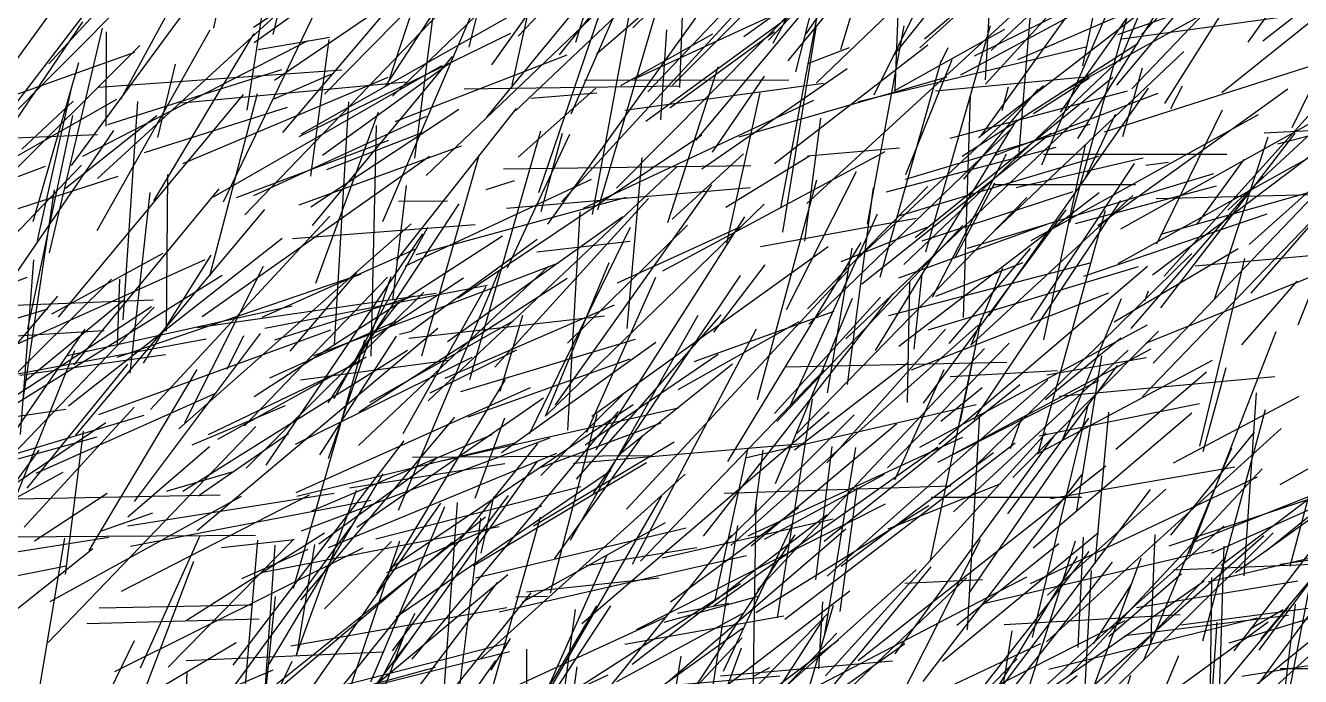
# Model space of a CAD drawing. Header units: metres. Extents: x 0 to 1019, y 0 to 619.
# Drawn here: x 71.5 to 173.8, y 357.7 to 409.9 of the extents above; entities that cross this region are included whole.
import ezdxf

# ---------------------------------------------------------------- set-up
doc = ezdxf.new("R2010")
doc.units = ezdxf.units.M

msp = doc.modelspace()

# ---------------------------------------------------------------- linework, layer by layer
at = {"color": 211}
for p, q in [((86.64, 409.64), (90.4, 427.73)), ((99.24, 383.36), (99.67, 401.84)), ((57.76, 382.63), (73.35, 387.13)), ((90.33, 350.46), (91.54, 368.2))]:
    msp.add_line(p, q, dxfattribs=at)
at = {"color": 206}
for p, q in [((120.23, 409.67), (138.32, 427.48)), ((103.3, 383.38), (107.9, 399.47)), ((102.57, 375.24), (121.58, 375.39)), ((126.67, 363.31), (144.68, 376.08)), ((148.63, 349.14), (150.64, 361.34))]:
    msp.add_line(p, q, dxfattribs=at)
at = {"color": 65}
msp.add_line((134.12, 409.19), (146.82, 427.8), dxfattribs=at)
at = {"color": 9}
for p, q in [((107.1, 408.12), (111.51, 425.98)), ((125.28, 400.64), (135.19, 412.48)), ((128.75, 400.93), (145.44, 405.73)), ((167.92, 395.06), (178.05, 404.41)), ((130.21, 364.62), (148.41, 383.96))]:
    msp.add_line(p, q, dxfattribs=at)
at = {"color": 207}
for p, q in [((108.93, 406.7), (122.6, 425.98)), ((68.59, 367.33), (78.22, 368.84))]:
    msp.add_line(p, q, dxfattribs=at)
at = {"color": 92}
for p, q in [((131.1, 408.68), (147.28, 425.74)), ((87.4, 395.73), (94.83, 411.1)), ((115.01, 377.42), (116, 394.92)), ((85.31, 369.38), (104.58, 385.6)), ((147.19, 364.36), (156.78, 378.37)), ((112.27, 369.75), (123.55, 376.49)), ((172.13, 358.31), (184, 358.32))]:
    msp.add_line(p, q, dxfattribs=at)
at = {"color": 60}
for p, q in [((132.67, 407.02), (147.99, 425.74)), ((142.78, 383.9), (143.43, 389.96)), ((172.94, 366.51), (177.81, 384.94))]:
    msp.add_line(p, q, dxfattribs=at)
at = {"color": 91}
for p, q in [((143.24, 408.07), (162.11, 425.07)), ((164.16, 361.81), (176.9, 363.47))]:
    msp.add_line(p, q, dxfattribs=at)
at = {"color": 80}
for p, q in [((160.23, 404.77), (178.96, 424.42)), ((95.79, 379.62), (106.3, 395.56)), ((157.28, 366.69), (158.39, 378.87)), ((88.6, 354.64), (108.41, 370.47)), ((165.83, 343.8), (167.07, 362.04))]:
    msp.add_line(p, q, dxfattribs=at)
at = {"color": 111}
for p, q in [((73.4, 406.79), (89.2, 424.08)), ((125.13, 382.91), (136.36, 386.96)), ((150.29, 370.7), (159.09, 382.6)), ((135.13, 358.29), (135.47, 363.66))]:
    msp.add_line(p, q, dxfattribs=at)
at = {"color": 99}
for p, q in [((110.55, 405.08), (114.65, 423.55)), ((68.06, 386.02), (78.61, 401.43)), ((71.13, 377.06), (72.19, 391.07)), ((127.69, 356.54), (128.93, 359.98))]:
    msp.add_line(p, q, dxfattribs=at)
at = {"color": 248}
for p, q in [((111.03, 409.01), (125.15, 423.72)), ((162.82, 389.77), (177.6, 406.19)), ((147.43, 374.3), (165.04, 391.59)), ((116.53, 377.26), (122.06, 389.69)), ((93.55, 355.43), (104.84, 371.57))]:
    msp.add_line(p, q, dxfattribs=at)
at = {"color": 150}
for p, q in [((148.5, 405.5), (149.53, 423.87)), ((163.23, 368.14), (179.23, 373.5)), ((93.26, 359.43), (98.08, 372.62)), ((144.15, 372.04), (156.23, 372.05))]:
    msp.add_line(p, q, dxfattribs=at)
at = {"color": 198}
for p, q in [((115.66, 408.51), (119.87, 422.25)), ((169.63, 392.3), (187.33, 408.05)), ((103.83, 379.77), (123.81, 398.58)), ((112.53, 391.71), (120.02, 392.58)), ((146.49, 378.13), (148.19, 386.39)), ((143.51, 357.28), (156.26, 373.87))]:
    msp.add_line(p, q, dxfattribs=at)
at = {"color": 167}
for p, q in [((143.6, 408.79), (160.12, 422.78)), ((98.09, 369.65), (113.06, 380.01))]:
    msp.add_line(p, q, dxfattribs=at)
at = {"color": 129}
for p, q in [((148.96, 407.85), (164.59, 422.55)), ((98.29, 378.88), (114.95, 389.61))]:
    msp.add_line(p, q, dxfattribs=at)
at = {"color": 52}
msp.add_line((89.31, 403.06), (92.23, 421.69), dxfattribs=at)
at = {"color": 49}
msp.add_line((95.5, 404.35), (112.1, 421.18), dxfattribs=at)
at = {"color": 177}
for p, q in [((100.43, 405.01), (111.1, 421.38)), ((112.88, 394.95), (114.6, 401.23)), ((162.57, 393.14), (175.43, 396.76)), ((74.9, 383.41), (92.91, 387.39))]:
    msp.add_line(p, q, dxfattribs=at)
at = {"color": 106}
for p, q in [((123.99, 404.89), (124.65, 421.67)), ((137.44, 381.08), (139.53, 396.83)), ((104.92, 374.97), (123.89, 379.2))]:
    msp.add_line(p, q, dxfattribs=at)
at = {"color": 66}
for p, q in [((131.47, 408.43), (138.51, 421.35)), ((94.55, 393.81), (105.76, 407.36)), ((94.63, 356.36), (110.2, 360.36))]:
    msp.add_line(p, q, dxfattribs=at)
at = {"color": 55}
for p, q in [((134.95, 405.25), (151.61, 421.28)), ((112.7, 396.47), (117.6, 410.89)), ((129.47, 368.94), (146.67, 376.86)), ((72.25, 368.56), (78.08, 372.37))]:
    msp.add_line(p, q, dxfattribs=at)
at = {"color": 43}
for p, q in [((173.1, 401.68), (182.81, 421.58)), ((144.75, 376.3), (161.5, 390.56)), ((113.97, 367.14), (121.03, 376.99))]:
    msp.add_line(p, q, dxfattribs=at)
at = {"color": 33}
for p, q in [((79.17, 403.95), (88.24, 420.64)), ((63.36, 392.73), (78.96, 397.78)), ((147.36, 384.24), (149.88, 390.39)), ((130.01, 370.79), (130.68, 375.82))]:
    msp.add_line(p, q, dxfattribs=at)
at = {"color": 108}
for p, q in [((89.82, 409.71), (106.42, 420.8)), ((75.44, 382.66), (87.05, 396.76)), ((153.32, 379.87), (159.34, 384.81)), ((164.89, 367.52), (171.8, 385.33))]:
    msp.add_line(p, q, dxfattribs=at)
at = {"color": 241}
for p, q in [((108.51, 402.5), (123.12, 420.2)), ((165.31, 390.58), (182.75, 392.16)), ((85.29, 385.66), (104.46, 388.41)), ((105.82, 344.19), (118.47, 363.33))]:
    msp.add_line(p, q, dxfattribs=at)
at = {"color": 71}
for p, q in [((110.83, 403.02), (129.77, 420.98)), ((129.24, 375.2), (147.76, 379.48))]:
    msp.add_line(p, q, dxfattribs=at)
at = {"color": 51}
msp.add_line((114.34, 407.5), (124.76, 420.49), dxfattribs=at)
at = {"color": 171}
msp.add_line((139.58, 404.29), (147.81, 420.94), dxfattribs=at)
at = {"color": 102}
for p, q in [((159.26, 406.96), (164.94, 420.77)), ((78.13, 401.92), (92.09, 406.32)), ((82.83, 385.36), (82.94, 397.9)), ((152.78, 375.75), (158.12, 395.06)), ((172.13, 373.07), (189.7, 382.99)), ((111.68, 346.69), (111.74, 359.85))]:
    msp.add_line(p, q, dxfattribs=at)
at = {"color": 73}
msp.add_line((162.88, 403.61), (173.69, 420.76), dxfattribs=at)
at = {"color": 81}
for p, q in [((169.56, 408.51), (178.22, 420.76)), ((70.32, 384.95), (77.85, 385.41)), ((83.77, 340.42), (84.5, 358.02))]:
    msp.add_line(p, q, dxfattribs=at)
at = {"color": 110}
for p, q in [((92.17, 401.29), (107.96, 419.87)), ((95.34, 399.47), (105.64, 406.91)), ((79.36, 386.26), (80.55, 403.75)), ((143.23, 376.06), (161.49, 385.86)), ((113.36, 356.09), (132, 357.72))]:
    msp.add_line(p, q, dxfattribs=at)
at = {"color": 201}
for p, q in [((136.91, 407.93), (140.4, 419.57)), ((72.5, 392.61), (75.24, 404.93)), ((90.84, 374.6), (103.4, 393.15)), ((152.33, 367.99), (165.04, 378.8)), ((95.57, 350.89), (101.54, 368.54))]:
    msp.add_line(p, q, dxfattribs=at)
at = {"color": 79}
msp.add_line((141.12, 407.41), (150.77, 419.48), dxfattribs=at)
at = {"color": 212}
for p, q in [((148.18, 401.07), (161.58, 419.8)), ((125.77, 398.36), (137.4, 406.42)), ((96.29, 379.96), (103.8, 393.69)), ((168.04, 360.37), (178.93, 363.68))]:
    msp.add_line(p, q, dxfattribs=at)
at = {"color": 223}
for p, q in [((159.03, 405.07), (170.77, 419.15)), ((156.31, 406.61), (158.57, 417.4)), ((161.95, 382.78), (179.44, 401.06)), ((88.19, 358.57), (101.9, 376.56)), ((100.95, 359.74), (110.25, 372.17))]:
    msp.add_line(p, q, dxfattribs=at)
at = {"color": 185}
for p, q in [((91.4, 409.12), (93.6, 418.21)), ((73.46, 391.64), (77.71, 409.63)), ((95.7, 398.31), (103.34, 401.27))]:
    msp.add_line(p, q, dxfattribs=at)
at = {"color": 217}
for p, q in [((89.88, 408.49), (102.07, 417.24)), ((93.17, 376.29), (107.34, 383.28)), ((149.13, 354.73), (158.67, 366.83)), ((153.58, 358.27), (170.31, 362.38))]:
    msp.add_line(p, q, dxfattribs=at)
at = {"color": 58}
for p, q in [((100.72, 405.54), (104.69, 417.63)), ((115.7, 373.48), (127.32, 386.67)), ((71.08, 381.82), (82.76, 383.49)), ((165.94, 375.72), (167.8, 382.44)), ((135.8, 365.71), (153.51, 381.45)), ((129.7, 368.15), (141.4, 377.94))]:
    msp.add_line(p, q, dxfattribs=at)
at = {"color": 196}
for p, q in [((141.25, 404.69), (141.8, 417.66)), ((163.58, 374.81), (173.65, 380.14)), ((78.7, 358.08), (98.61, 367.98))]:
    msp.add_line(p, q, dxfattribs=at)
at = {"color": 238}
for p, q in [((154.52, 402.9), (165.18, 418.01)), ((154.25, 354.42), (170.82, 368.97)), ((166.36, 365.27), (181.43, 368.79))]:
    msp.add_line(p, q, dxfattribs=at)
at = {"color": 170}
for p, q in [((161.01, 409.12), (169.22, 417.84)), ((167.4, 366.6), (187.11, 381.57)), ((169.24, 365.74), (170.22, 380.4))]:
    msp.add_line(p, q, dxfattribs=at)
at = {"color": 126}
for p, q in [((115.28, 402.78), (121.33, 416.54)), ((142.25, 379.64), (142.44, 389.32)), ((150.5, 375.94), (151.44, 378.49)), ((148.45, 363.54), (166.79, 367.84)), ((79.08, 352.99), (91.4, 358.2))]:
    msp.add_line(p, q, dxfattribs=at)
at = {"color": 95}
for p, q in [((148.49, 405.14), (159.05, 416.71)), ((160.18, 385.57), (170.7, 397.75))]:
    msp.add_line(p, q, dxfattribs=at)
at = {"color": 234}
for p, q in [((167.44, 404.48), (182.43, 416.48)), ((151.09, 407.12), (170.62, 415.59))]:
    msp.add_line(p, q, dxfattribs=at)
at = {"color": 87}
for p, q in [((67.15, 399.36), (83.2, 415.49)), ((144.97, 407), (145.52, 408.1)), ((171.95, 400.38), (190.97, 405.35)), ((122.59, 367.18), (136.3, 370.31)), ((172.13, 366.68), (186.31, 368.76))]:
    msp.add_line(p, q, dxfattribs=at)
at = {"color": 105}
msp.add_line((77.31, 397.58), (97.3, 415.91), dxfattribs=at)
at = {"color": 63}
for p, q in [((103.66, 397.84), (122.3, 415.65)), ((155.9, 400.8), (165.31, 415.84))]:
    msp.add_line(p, q, dxfattribs=at)
at = {"color": 76}
for p, q in [((121.28, 402.18), (139.52, 415.54)), ((74.73, 396.81), (82.06, 402.63)), ((159.35, 393.55), (174.68, 402.1)), ((99.61, 368.7), (116.05, 372.9))]:
    msp.add_line(p, q, dxfattribs=at)
at = {"color": 30}
for p, q in [((121.42, 404.53), (131.73, 415.41)), ((61.27, 400.93), (80.31, 407.72)), ((140.06, 389.69), (144.94, 407.01)), ((74.73, 365.88), (76.19, 377.33)), ((148.63, 355.32), (161.73, 372.67)), ((124.29, 351.26), (136.72, 360.6))]:
    msp.add_line(p, q, dxfattribs=at)
at = {"color": 77}
for p, q in [((146.52, 405.91), (164.4, 415.51)), ((159.15, 390.78), (175.46, 399.84)), ((102.48, 385.37), (112.56, 392.74)), ((143.9, 385.45), (160.77, 390.53)), ((93.61, 363.78), (105.96, 378.45)), ((93.28, 359.33), (94.72, 368.24)), ((112.35, 354.35), (118.19, 367.48))]:
    msp.add_line(p, q, dxfattribs=at)
at = {"color": 155}
for p, q in [((147.61, 407.42), (163.66, 415.35)), ((138.58, 389.15), (153.73, 401.23)), ((110.11, 395.21), (129.66, 396.86)), ((61.81, 367.16), (77.98, 378.04)), ((155.61, 350.74), (171.16, 362.06))]:
    msp.add_line(p, q, dxfattribs=at)
at = {"color": 188}
for p, q in [((102.76, 399.22), (104.75, 414.94)), ((133.79, 353.92), (144.14, 366.45))]:
    msp.add_line(p, q, dxfattribs=at)
at = {"color": 144}
for p, q in [((116.98, 394.71), (120.55, 414.03)), ((156.38, 389.75), (171.09, 394.76))]:
    msp.add_line(p, q, dxfattribs=at)
at = {"color": 137}
for p, q in [((153.01, 398.69), (159.66, 414.14)), ((89.87, 380.11), (109.78, 392.99))]:
    msp.add_line(p, q, dxfattribs=at)
at = {"color": 112}
for p, q in [((61.47, 394.22), (75.36, 413.37)), ((147.39, 384.28), (160.31, 396.24))]:
    msp.add_line(p, q, dxfattribs=at)
at = {"color": 61}
for p, q in [((75.23, 398.62), (85.78, 412.98)), ((93.23, 372.42), (112.02, 380.84)), ((78.25, 349.11), (85.04, 366.91))]:
    msp.add_line(p, q, dxfattribs=at)
at = {"color": 221}
msp.add_line((100.97, 404.2), (110.41, 413.31), dxfattribs=at)
at = {"color": 215}
for p, q in [((123.4, 405.08), (132.11, 413.81)), ((155.26, 394.05), (159.97, 410.9))]:
    msp.add_line(p, q, dxfattribs=at)
at = {"color": 250}
for p, q in [((129.13, 408.98), (135.24, 413.34)), ((94.41, 395.32), (106.27, 403.14)), ((84.31, 378.02), (90.62, 390.55)), ((158.94, 375.9), (166.21, 382.1)), ((131.83, 362.37), (134.64, 379.91)), ((123.81, 362.75), (127.92, 363.56))]:
    msp.add_line(p, q, dxfattribs=at)
at = {"color": 216}
msp.add_line((170.73, 408.63), (176.82, 413.37), dxfattribs=at)
at = {"color": 32}
msp.add_line((100.18, 394.14), (108.2, 412.88), dxfattribs=at)
at = {"color": 143}
for p, q in [((117.32, 407.57), (122.42, 412.01)), ((163.35, 403.2), (164.3, 405.02)), ((157.52, 393.81), (172.73, 404.78)), ((100.82, 366.37), (120.25, 379.47)), ((152.28, 360.79), (156.77, 379.53))]:
    msp.add_line(p, q, dxfattribs=at)
at = {"color": 104}
for p, q in [((118.91, 396.82), (134.43, 412.44)), ((159.11, 409.13), (168.55, 412.48))]:
    msp.add_line(p, q, dxfattribs=at)
at = {"color": 8}
for p, q in [((132.1, 395.25), (135.35, 412.45)), ((146.76, 397.53), (152.71, 404.76)), ((155.81, 370.99), (157.83, 383.38)), ((153.71, 371.95), (168.49, 374.49)), ((151.11, 353.99), (155.71, 368.54)), ((112.88, 343.08), (115.63, 363.04))]:
    msp.add_line(p, q, dxfattribs=at)
at = {"color": 184}
for p, q in [((134.18, 395.59), (152.63, 412.54)), ((137.29, 384.75), (156.78, 403.23)), ((90.52, 386.47), (102.82, 391.95)), ((64.02, 375.78), (81.63, 387.32))]:
    msp.add_line(p, q, dxfattribs=at)
at = {"color": 84}
for p, q in [((151.21, 399.71), (152.26, 412.6)), ((134.33, 385.91), (150.49, 401.5))]:
    msp.add_line(p, q, dxfattribs=at)
at = {"color": 97}
for p, q in [((154.45, 404.42), (169.72, 412.86)), ((95.83, 375.15), (100.86, 389.74)), ((88.87, 365.54), (94.19, 367.88))]:
    msp.add_line(p, q, dxfattribs=at)
at = {"color": 178}
for p, q in [((91.49, 405.47), (100.19, 411.38)), ((143.71, 391.7), (148.89, 409.85)), ((80.99, 382.8), (86.41, 391.44)), ((96.95, 356.89), (112.62, 376.35)), ((79.74, 369.75), (96.28, 372.37))]:
    msp.add_line(p, q, dxfattribs=at)
at = {"color": 197}
for p, q in [((113.4, 393.92), (125.84, 411.25)), ((88.89, 354.22), (105.78, 368.47))]:
    msp.add_line(p, q, dxfattribs=at)
at = {"color": 27}
for p, q in [((117.43, 395.07), (122.22, 411.4)), ((147.93, 400.87), (161.21, 411.15)), ((144.53, 388.17), (151.51, 390.87)), ((68.56, 381.51), (86.03, 384.75)), ((108.01, 359.09), (124.43, 373.88))]:
    msp.add_line(p, q, dxfattribs=at)
at = {"color": 204}
for p, q in [((120.37, 405.57), (133.32, 411.55)), ((123.04, 394.05), (127.08, 406.54)), ((105.19, 381.59), (118.75, 387.47)), ((130.78, 368.68), (140.39, 373.9)), ((170.61, 360.7), (180.97, 373.09))]:
    msp.add_line(p, q, dxfattribs=at)
at = {"color": 160}
for p, q in [((133.29, 406.13), (134.65, 411.48)), ((101.29, 391.03), (110.91, 403.21)), ((127.85, 374.9), (138.53, 392.45)), ((168.43, 359.74), (178.03, 372.21))]:
    msp.add_line(p, q, dxfattribs=at)
at = {"color": 134}
for p, q in [((159.43, 408.78), (178.26, 411.35)), ((77.27, 393.42), (86.35, 409.5)), ((170.85, 401.26), (181.48, 401.77)), ((118.99, 389.24), (128.77, 393.7)), ((130.45, 392.15), (142.94, 394.4)), ((99.21, 357.25), (105.16, 371.31))]:
    msp.add_line(p, q, dxfattribs=at)
at = {"color": 103}
for p, q in [((62.98, 393.48), (76.17, 410.62)), ((153.42, 381.84), (161.41, 383.25)), ((107.59, 371.97), (109.97, 378.4))]:
    msp.add_line(p, q, dxfattribs=at)
at = {"color": 190}
for p, q in [((68.09, 398.32), (76.13, 410.14)), ((163.57, 366.21), (182.52, 367))]:
    msp.add_line(p, q, dxfattribs=at)
at = {"color": 253}
for p, q in [((89.12, 394.67), (104.64, 410.8)), ((77.99, 401.78), (78.03, 409.35))]:
    msp.add_line(p, q, dxfattribs=at)
at = {"color": 72}
for p, q in [((93.67, 401.18), (110.76, 410.83)), ((155.71, 393.97), (167.03, 397.01))]:
    msp.add_line(p, q, dxfattribs=at)
at = {"color": 138}
for p, q in [((114.5, 395.71), (128.45, 410.84)), ((134.02, 392.58), (135.3, 402.42))]:
    msp.add_line(p, q, dxfattribs=at)
at = {"color": 147}
for p, q in [((81.82, 395.81), (89.88, 409.2)), ((67.23, 374.11), (77.27, 376.88))]:
    msp.add_line(p, q, dxfattribs=at)
at = {"color": 244}
for p, q in [((90.19, 407.92), (95.92, 408.93)), ((161.17, 358.93), (168.26, 375.99))]:
    msp.add_line(p, q, dxfattribs=at)
at = {"color": 89}
for p, q in [((93.47, 400.96), (110.45, 409.24)), ((150.97, 396.88), (161.15, 399.26))]:
    msp.add_line(p, q, dxfattribs=at)
at = {"color": 78}
for p, q in [((119.27, 405.04), (126.64, 409.18)), ((91.12, 381.6), (101.23, 386.16)), ((128.07, 368.16), (147.91, 385.84))]:
    msp.add_line(p, q, dxfattribs=at)
at = {"color": 183}
msp.add_line((122.48, 402.3), (122.94, 409.51), dxfattribs=at)
at = {"color": 226}
for p, q in [((123.19, 403.25), (131.59, 409.36)), ((143.41, 392.59), (155.52, 396.55)), ((161.27, 387.79), (161.56, 388.58)), ((169.72, 361.49), (172.36, 363.03))]:
    msp.add_line(p, q, dxfattribs=at)
at = {"color": 158}
for p, q in [((132.24, 393.29), (134.93, 409.68)), ((95.14, 375.44), (101.27, 384.94)), ((107.6, 365.59), (124.49, 369.58)), ((121.96, 346.15), (124.09, 359.3))]:
    msp.add_line(p, q, dxfattribs=at)
at = {"color": 37}
for p, q in [((139.04, 393.92), (141.98, 409.82)), ((115.47, 374.76), (133.86, 376.35)), ((132.33, 349.87), (136.32, 363.39))]:
    msp.add_line(p, q, dxfattribs=at)
at = {"color": 174}
for p, q in [((141.17, 404.61), (150.04, 409.55)), ((166.64, 367.57), (182.96, 374.86))]:
    msp.add_line(p, q, dxfattribs=at)
at = {"color": 135}
for p, q in [((65.59, 393.18), (80.69, 408.24)), ((126.62, 399.7), (130.79, 405.78)), ((131.59, 378.76), (140.09, 388.08)), ((71.58, 350.18), (74.68, 368.77))]:
    msp.add_line(p, q, dxfattribs=at)
at = {"color": 57}
for p, q in [((76.13, 399.39), (94.19, 408.65)), ((127.54, 372.38), (145.72, 372.96)), ((129.87, 356.1), (130.12, 371.48))]:
    msp.add_line(p, q, dxfattribs=at)
at = {"color": 130}
msp.add_line((94.41, 397.78), (95.89, 408.74), dxfattribs=at)
at = {"color": 220}
for p, q in [((131.59, 398.78), (143.88, 408.31)), ((62.94, 400.52), (77.31, 401.13)), ((74.97, 379.36), (92.12, 392.8))]:
    msp.add_line(p, q, dxfattribs=at)
at = {"color": 213}
for p, q in [((134.25, 406.82), (137.61, 408.1)), ((109.86, 398.37), (129.68, 398.63)), ((125.89, 368.93), (141.11, 388.37)), ((95.05, 368.3), (104.42, 375.13))]:
    msp.add_line(p, q, dxfattribs=at)
at = {"color": 15}
for p, q in [((138.3, 403.75), (156.54, 408.15)), ((135.77, 374.8), (145.3, 385.52)), ((119, 375.35), (128.21, 382.74)), ((125.63, 350.19), (128.64, 369.77))]:
    msp.add_line(p, q, dxfattribs=at)
at = {"color": 94}
msp.add_line((146.62, 399.37), (160.74, 408.45), dxfattribs=at)
at = {"color": 11}
for p, q in [((72.14, 394.15), (75.81, 406.9)), ((127.76, 392.42), (130.43, 404.47)), ((85.7, 386.52), (103.93, 399.38)), ((154.73, 376.77), (159.4, 387.98)), ((123.04, 357.25), (137.3, 369.5)), ((77.43, 363.17), (89.65, 363.42)), ((154.41, 339.26), (160.15, 357.78))]:
    msp.add_line(p, q, dxfattribs=at)
at = {"color": 251}
for p, q in [((101.17, 402.16), (114.96, 407.49)), ((148.79, 386.59), (161.56, 404.83))]:
    msp.add_line(p, q, dxfattribs=at)
at = {"color": 164}
for p, q in [((141.94, 390.69), (159.47, 407.31)), ((60.03, 371.71), (74.13, 388.17)), ((79.22, 364.5), (94.31, 372.24))]:
    msp.add_line(p, q, dxfattribs=at)
at = {"color": 1}
for p, q in [((142.1, 397.9), (145.82, 407.12)), ((159.51, 400.95), (161.08, 406.46))]:
    msp.add_line(p, q, dxfattribs=at)
at = {"color": 36}
for p, q in [((149.14, 393.32), (164.39, 407.77)), ((81.07, 399.67), (92.54, 403.3)), ((119.72, 371.08), (137.47, 390.19)), ((61.05, 377.11), (74.78, 379.09))]:
    msp.add_line(p, q, dxfattribs=at)
at = {"color": 14}
for p, q in [((158.03, 401.32), (177.45, 407.53)), ((126.83, 363.82), (129.47, 376)), ((82.98, 358.42), (93.05, 368.69)), ((157.65, 356.62), (167.69, 367.19))]:
    msp.add_line(p, q, dxfattribs=at)
at = {"color": 2}
for p, q in [((77.39, 404.91), (96.9, 406.29)), ((69.63, 349.26), (88.43, 360.41))]:
    msp.add_line(p, q, dxfattribs=at)
at = {"color": 127}
for p, q in [((82.14, 400.88), (83.57, 406.76)), ((165.45, 393.9), (169.25, 399.1)), ((161.09, 380.11), (175.2, 394.75)), ((109.5, 362.85), (129.35, 367.38))]:
    msp.add_line(p, q, dxfattribs=at)
at = {"color": 82}
for p, q in [((86.6, 396.12), (104.9, 406.66)), ((146.06, 391.25), (149.24, 397.25))]:
    msp.add_line(p, q, dxfattribs=at)
at = {"color": 209}
for p, q in [((91.48, 403.97), (96.04, 405.95)), ((140.65, 374.39), (150.39, 384.38))]:
    msp.add_line(p, q, dxfattribs=at)
at = {"color": 157}
for p, q in [((84.04, 403.65), (102.06, 405.33)), ((116.4, 376.24), (127.08, 383.5))]:
    msp.add_line(p, q, dxfattribs=at)
at = {"color": 68}
for p, q in [((84.14, 398.8), (100.61, 405.72)), ((105.54, 350.55), (108.05, 370.37))]:
    msp.add_line(p, q, dxfattribs=at)
at = {"color": 242}
for p, q in [((106.7, 404.77), (124, 405.03)), ((93.03, 364.76), (98.75, 384.66)), ((84.89, 376.23), (92.37, 379.4)), ((170.35, 357.04), (182.77, 373.87)), ((107.77, 352.45), (112.81, 370.46))]:
    msp.add_line(p, q, dxfattribs=at)
at = {"color": 239}
for p, q in [((111.02, 399.3), (117.27, 404.83)), ((143.52, 379.59), (154.97, 395.07))]:
    msp.add_line(p, q, dxfattribs=at)
at = {"color": 169}
for p, q in [((116.36, 405.48), (132.74, 405.49)), ((153.14, 399.53), (167.86, 399.54)), ((153.47, 364.2), (162.95, 372.69))]:
    msp.add_line(p, q, dxfattribs=at)
at = {"color": 243}
for p, q in [((119.59, 403.08), (135.51, 405.22)), ((99.69, 364.36), (110.01, 381.49))]:
    msp.add_line(p, q, dxfattribs=at)
at = {"color": 45}
for p, q in [((138.2, 391.16), (153.16, 405.05)), ((113.39, 356.31), (122.56, 372.15)), ((145.04, 358.9), (157.55, 369.21)), ((131.92, 339.43), (151.04, 359.09))]:
    msp.add_line(p, q, dxfattribs=at)
at = {"color": 113}
for p, q in [((142.85, 392.86), (158.7, 405.71)), ((135.68, 357.72), (153.36, 377.2))]:
    msp.add_line(p, q, dxfattribs=at)
at = {"color": 235}
msp.add_line((144.48, 404.63), (156.78, 405.76), dxfattribs=at)
at = {"color": 141}
for p, q in [((149.83, 403.04), (150.35, 404.94)), ((68.55, 383.29), (85.94, 391.1))]:
    msp.add_line(p, q, dxfattribs=at)
at = {"color": 56}
for p, q in [((152.35, 402.81), (156.84, 405.67)), ((161.88, 389.88), (178.24, 402.2)), ((98.23, 376.19), (113.47, 390.57)), ((103.97, 380.42), (110.92, 383.85))]:
    msp.add_line(p, q, dxfattribs=at)
at = {"color": 54}
for p, q in [((64.13, 395.56), (78.85, 403.95)), ((120.2, 366.67), (130.13, 385.54)), ((86.06, 344.53), (92.92, 358.91))]:
    msp.add_line(p, q, dxfattribs=at)
at = {"color": 224}
for p, q in [((71.25, 399.95), (75.36, 403.78)), ((77.64, 369.36), (81.74, 370.8)), ((96.8, 351.12), (102.77, 362.74)), ((109.19, 356.16), (122.84, 362.42))]:
    msp.add_line(p, q, dxfattribs=at)
at = {"color": 7}
for p, q in [((74.17, 386.48), (89, 404.33)), ((147.6, 378.27), (159.35, 395.84)), ((67.88, 372.73), (81.86, 387.29)), ((165.93, 360.52), (170.96, 379.07))]:
    msp.add_line(p, q, dxfattribs=at)
at = {"color": 205}
for p, q in [((86.31, 389.78), (90.13, 404.41)), ((149.21, 397.12), (160.52, 397.12))]:
    msp.add_line(p, q, dxfattribs=at)
at = {"color": 29}
for p, q in [((112.06, 404.03), (117.34, 404.46)), ((162.18, 396), (174.68, 396.31))]:
    msp.add_line(p, q, dxfattribs=at)
at = {"color": 124}
for p, q in [((116.27, 395.2), (134.74, 403.87)), ((65.53, 387.24), (81.77, 387.86)), ((157.19, 360.31), (160.18, 365.02))]:
    msp.add_line(p, q, dxfattribs=at)
at = {"color": 202}
msp.add_line((145.68, 400.81), (159.89, 404.61), dxfattribs=at)
at = {"color": 172}
msp.add_line((146.73, 386.44), (147.3, 404.28), dxfattribs=at)
at = {"color": 47}
for p, q in [((149.23, 399.43), (162.35, 404.44)), ((126.71, 385.27), (130.84, 390.67))]:
    msp.add_line(p, q, dxfattribs=at)
at = {"color": 146}
for p, q in [((94.8, 389.2), (99.84, 402.93)), ((109.15, 382.47), (121.48, 396))]:
    msp.add_line(p, q, dxfattribs=at)
at = {"color": 214}
for p, q in [((96.31, 384.27), (97.46, 403.73)), ((171.01, 367.75), (179.69, 374.77))]:
    msp.add_line(p, q, dxfattribs=at)
at = {"color": 41}
for p, q in [((156.49, 397.59), (158.91, 402.76)), ((108.06, 367.56), (109.07, 372.07)), ((158.38, 360.87), (164.22, 365.93))]:
    msp.add_line(p, q, dxfattribs=at)
at = {"color": 240}
for p, q in [((162.24, 392.36), (167.5, 403.09)), ((130.22, 379.87), (134.99, 397.48)), ((136.94, 390.94), (143.82, 393.7)), ((93.28, 372.13), (110.77, 376.39)), ((130.09, 362.79), (143.95, 371.38))]:
    msp.add_line(p, q, dxfattribs=at)
at = {"color": 25}
for p, q in [((71.72, 385.54), (75.34, 402.65)), ((169.05, 384.25), (173.48, 389.36)), ((79.95, 368.13), (99.22, 371.8))]:
    msp.add_line(p, q, dxfattribs=at)
at = {"color": 229}
for p, q in [((89.83, 396.24), (103.69, 402.58)), ((114.02, 379.45), (126.56, 397.07)), ((80.27, 371.69), (90.38, 385.17)), ((118.95, 357.27), (129.01, 362.73))]:
    msp.add_line(p, q, dxfattribs=at)
at = {"color": 231}
for p, q in [((139.68, 383.79), (151.01, 402.3)), ((102.53, 359.07), (119.08, 378.92)), ((119.59, 360.27), (132.33, 362.53))]:
    msp.add_line(p, q, dxfattribs=at)
at = {"color": 35}
msp.add_line((142.08, 397.55), (156.88, 401.95), dxfattribs=at)
at = {"color": 20}
for p, q in [((152.15, 392.61), (170.39, 402.72)), ((110.17, 390.44), (115.17, 401.15)), ((73.64, 386.73), (82.58, 391.61)), ((76.63, 367.78), (85.3, 382.29))]:
    msp.add_line(p, q, dxfattribs=at)
at = {"color": 222}
for p, q in [((106.23, 388.03), (125.77, 401.1)), ((117.29, 375.83), (129.2, 394.53)), ((91.53, 384.66), (102.7, 388.18)), ((86.21, 377.06), (98.42, 382.93)), ((168.55, 366.02), (182.06, 375.72)), ((161.76, 360.23), (162.11, 369.06)), ((92.81, 360.14), (110.12, 363.19))]:
    msp.add_line(p, q, dxfattribs=at)
at = {"color": 6}
for p, q in [((107.15, 381.48), (112.85, 401.41)), ((66.1, 387.55), (71.66, 389.69)), ((93.58, 381.46), (105.46, 383.04)), ((113.05, 339.3), (115.76, 358.44))]:
    msp.add_line(p, q, dxfattribs=at)
at = {"color": 107}
for p, q in [((162.55, 387.23), (173.34, 401.23)), ((83.84, 377.52), (102.45, 393.96)), ((135.84, 380.4), (137.82, 392.01)), ((152.91, 350.88), (171.57, 369.19)), ((80.76, 358.38), (85.53, 368.98))]:
    msp.add_line(p, q, dxfattribs=at)
at = {"color": 115}
for p, q in [((166.9, 388), (171.15, 400.93)), ((156.03, 348.5), (157, 366.17)), ((111.69, 364.47), (122.31, 365.58))]:
    msp.add_line(p, q, dxfattribs=at)
at = {"color": 93}
for p, q in [((88.44, 396.07), (100.67, 400.67)), ((106.18, 344.4), (117.33, 363.33))]:
    msp.add_line(p, q, dxfattribs=at)
at = {"color": 31}
for p, q in [((93.48, 395.48), (106.49, 400.21)), ((85.83, 353.61), (97.65, 369.69))]:
    msp.add_line(p, q, dxfattribs=at)
at = {"color": 252}
for p, q in [((122.64, 390.2), (140.45, 399.75)), ((144.25, 388.08), (150.19, 399.58)), ((68.73, 378.29), (87.29, 389.85)), ((163.35, 369), (170.08, 377.26)), ((127.02, 349.7), (142.04, 360.33))]:
    msp.add_line(p, q, dxfattribs=at)
at = {"color": 34}
for p, q in [((134.22, 399.4), (141.6, 400.05)), ((141.56, 389.64), (153.58, 393.98))]:
    msp.add_line(p, q, dxfattribs=at)
at = {"color": 121}
for p, q in [((140.55, 396.52), (154.17, 400.11)), ((113.63, 364.38), (117.37, 378.69))]:
    msp.add_line(p, q, dxfattribs=at)
at = {"color": 145}
for p, q in [((153.19, 384.65), (156.52, 400.28)), ((57.89, 392.88), (73.14, 398.59))]:
    msp.add_line(p, q, dxfattribs=at)
at = {"color": 85}
for p, q in [((62.38, 384.45), (76.03, 398.67)), ((78.87, 383.27), (98.41, 389.91)), ((84.46, 352.99), (104.41, 358.42))]:
    msp.add_line(p, q, dxfattribs=at)
at = {"color": 62}
for p, q in [((119.78, 385.56), (120.98, 399.28)), ((61.62, 360.89), (72.62, 375.82)), ((119.95, 346.44), (135.89, 362.76)), ((92.48, 347.6), (102.12, 360.28)), ((103.98, 351.16), (118.26, 357.8))]:
    msp.add_line(p, q, dxfattribs=at)
at = {"color": 191}
for p, q in [((123.37, 394.33), (129.11, 399.57)), ((92.74, 383.75), (98.11, 390.02)), ((107.02, 378.48), (120, 383.14)), ((89.65, 344.92), (91.58, 364.08))]:
    msp.add_line(p, q, dxfattribs=at)
at = {"color": 131}
for p, q in [((127.68, 395.3), (134.38, 399.4)), ((155.92, 359.99), (156.35, 368.84))]:
    msp.add_line(p, q, dxfattribs=at)
at = {"color": 246}
for p, q in [((141.55, 394.6), (157.59, 399.38)), ((136.86, 362.87), (138.21, 372.81))]:
    msp.add_line(p, q, dxfattribs=at)
at = {"color": 128}
for p, q in [((152.13, 386.27), (160.44, 398.79)), ((158.81, 386.09), (168.75, 391.97)), ((155.43, 352.04), (160.97, 367.18))]:
    msp.add_line(p, q, dxfattribs=at)
at = {"color": 193}
for p, q in [((161.36, 398.67), (163.18, 398.89)), ((84.42, 358.95), (100.27, 359.64)), ((129.94, 357.7), (131.21, 358.4))]:
    msp.add_line(p, q, dxfattribs=at)
at = {"color": 64}
for p, q in [((132.55, 387.1), (138.17, 398.14)), ((84.14, 372.54), (102.15, 383.82)), ((172.87, 356.51), (175.87, 371.96))]:
    msp.add_line(p, q, dxfattribs=at)
at = {"color": 70}
for p, q in [((147.07, 392.01), (166.8, 397.99)), ((157.19, 343.7), (177.02, 361.67)), ((138.86, 353.71), (152.93, 360.31))]:
    msp.add_line(p, q, dxfattribs=at)
at = {"color": 17}
for p, q in [((71.37, 380.04), (73.87, 396.67)), ((134.91, 365.43), (136.22, 376.1)), ((88.87, 353.37), (90.17, 368.6))]:
    msp.add_line(p, q, dxfattribs=at)
at = {"color": 50}
for p, q in [((100.98, 387.85), (102.07, 397.03)), ((86.96, 376.69), (98.88, 383.29))]:
    msp.add_line(p, q, dxfattribs=at)
at = {"color": 114}
msp.add_line((102, 390.59), (116.91, 397.53), dxfattribs=at)
at = {"color": 59}
for p, q in [((108.48, 396.72), (110.73, 397.42)), ((58.49, 369.84), (78.44, 389.51)), ((71.66, 372.78), (79.73, 382.7)), ((113.71, 351.04), (128.15, 369))]:
    msp.add_line(p, q, dxfattribs=at)
at = {"color": 90}
for p, q in [((134.24, 387.13), (143.88, 396.94)), ((138.3, 358.96), (158.14, 374.55)), ((169.06, 357.71), (181.12, 359.65))]:
    msp.add_line(p, q, dxfattribs=at)
at = {"color": 109}
for p, q in [((79.92, 381.99), (81.54, 396.47)), ((155.3, 357.85), (170.69, 374.32)), ((170.45, 359.79), (175.09, 366.03))]:
    msp.add_line(p, q, dxfattribs=at)
at = {"color": 249}
for p, q in [((101.44, 395.78), (105.36, 395.8)), ((145.94, 370.86), (159.94, 383.84)), ((124.63, 355.9), (133.23, 369.04))]:
    msp.add_line(p, q, dxfattribs=at)
at = {"color": 86}
for p, q in [((102.85, 391.5), (119.73, 396.09)), ((127.62, 368.38), (137.97, 378.64)), ((165.26, 368.46), (176.55, 372.95)), ((160.08, 348.81), (176, 361.73))]:
    msp.add_line(p, q, dxfattribs=at)
at = {"color": 179}
for p, q in [((133.38, 377.15), (151.82, 396.07)), ((140.71, 369.51), (149.74, 373.15))]:
    msp.add_line(p, q, dxfattribs=at)
at = {"color": 210}
for p, q in [((141.55, 384.14), (157.62, 396.48)), ((101.45, 371.01), (109.53, 390.25)), ((171.15, 345.34), (173.35, 363.46))]:
    msp.add_line(p, q, dxfattribs=at)
at = {"color": 255}
for p, q in [((75.58, 377.01), (90.71, 395.1)), ((152.81, 376.97), (165.65, 379.55))]:
    msp.add_line(p, q, dxfattribs=at)
at = {"color": 176}
for p, q in [((113.3, 378.62), (130.76, 395.52)), ((135.6, 360.9), (138.1, 376.03))]:
    msp.add_line(p, q, dxfattribs=at)
at = {"color": 173}
for p, q in [((132.81, 379.32), (139.84, 394.75)), ((70.79, 372.11), (75.5, 383.79))]:
    msp.add_line(p, q, dxfattribs=at)
at = {"color": 156}
for p, q in [((169.8, 388.41), (175.54, 394.98)), ((78.91, 384.19), (79.09, 389.51)), ((127.25, 357.72), (141.04, 358.94))]:
    msp.add_line(p, q, dxfattribs=at)
at = {"color": 40}
for p, q in [((81.55, 379.08), (95.93, 394.57)), ((105.36, 384.53), (119.43, 394.55)), ((173.57, 385.86), (175.08, 389.67)), ((123.24, 363.66), (133.52, 371.21)), ((76.44, 361.93), (90.27, 362.29)), ((150.01, 361.83), (164.1, 362.63))]:
    msp.add_line(p, q, dxfattribs=at)
at = {"color": 39}
for p, q in [((92.95, 392.79), (107.59, 393.9)), ((63.75, 373.44), (81.04, 378.62))]:
    msp.add_line(p, q, dxfattribs=at)
at = {"color": 23}
for p, q in [((111.95, 377.12), (120.03, 393.69)), ((150.7, 373.63), (162.38, 385.35))]:
    msp.add_line(p, q, dxfattribs=at)
at = {"color": 123}
for p, q in [((115, 384.4), (124.61, 393.84)), ((165.69, 376.13), (169.3, 391.18)), ((120.52, 361.44), (140.48, 371.52))]:
    msp.add_line(p, q, dxfattribs=at)
at = {"color": 245}
for p, q in [((131.76, 378.11), (146.69, 393.82)), ((71.57, 381.39), (79.38, 387.83)), ((111.35, 363.64), (122.85, 370.02)), ((70.05, 368.87), (89.98, 369.01)), ((96.22, 344.78), (112.07, 364.37)), ((131.91, 356.66), (135.54, 362.31))]:
    msp.add_line(p, q, dxfattribs=at)
at = {"color": 153}
for p, q in [((116.93, 378.55), (135.88, 392.15)), ((139.23, 351.12), (148.09, 368.66))]:
    msp.add_line(p, q, dxfattribs=at)
at = {"color": 12}
msp.add_line((145.59, 384.37), (152.1, 391.97), dxfattribs=at)
at = {"color": 237}
msp.add_line((94.65, 383.41), (114.3, 390.82), dxfattribs=at)
at = {"color": 219}
for p, q in [((113.23, 378.54), (118.33, 390.86)), ((112.84, 373.78), (119.48, 380.34)), ((87.24, 368), (93.07, 368.66))]:
    msp.add_line(p, q, dxfattribs=at)
at = {"color": 161}
for p, q in [((140.76, 386.62), (156.89, 390.84)), ((106.44, 380.52), (120.45, 384.7)), ((71.43, 369.65), (80.25, 379.26))]:
    msp.add_line(p, q, dxfattribs=at)
at = {"color": 162}
for p, q in [((161.35, 384.4), (177.82, 391.01)), ((77.42, 378.68), (96, 385.46)), ((159.67, 360.97), (172.8, 362.59))]:
    msp.add_line(p, q, dxfattribs=at)
at = {"color": 254}
for p, q in [((89.09, 377.76), (100.56, 389.67)), ((79.74, 370.47), (86.29, 376.1))]:
    msp.add_line(p, q, dxfattribs=at)
at = {"color": 195}
for p, q in [((99.32, 384.8), (106.64, 389.64)), ((141.23, 373.44), (145.19, 382.29)), ((145.66, 381.71), (154.26, 382.2))]:
    msp.add_line(p, q, dxfattribs=at)
at = {"color": 166}
for p, q in [((117.07, 372.34), (128.86, 389.81)), ((141.26, 359.5), (154.04, 376.99)), ((57.82, 364.96), (74.56, 374.06)), ((58.81, 353.55), (76.94, 367.92))]:
    msp.add_line(p, q, dxfattribs=at)
at = {"color": 168}
for p, q in [((89.22, 374.38), (103.48, 388.47)), ((99.14, 379.67), (110.68, 386.22)), ((167.22, 355.33), (167.63, 368.11)), ((138.44, 344.29), (155.84, 357.74))]:
    msp.add_line(p, q, dxfattribs=at)
at = {"color": 21}
for p, q in [((90.72, 385.59), (108.56, 389.04)), ((73.35, 360.41), (90.01, 377.7)), ((147.71, 356.04), (156.81, 367.7))]:
    msp.add_line(p, q, dxfattribs=at)
at = {"color": 227}
for p, q in [((101.81, 377.16), (108.46, 388.94)), ((144.93, 378.15), (148.23, 380.85))]:
    msp.add_line(p, q, dxfattribs=at)
at = {"color": 48}
msp.add_line((98.35, 383.71), (101.46, 387.67), dxfattribs=at)
at = {"color": 18}
for p, q in [((131.67, 373.15), (137.84, 388)), ((120.16, 358.66), (135.79, 370.64))]:
    msp.add_line(p, q, dxfattribs=at)
at = {"color": 42}
for p, q in [((142.57, 382.25), (158.38, 388.42)), ((91.07, 358.67), (100.22, 373.93))]:
    msp.add_line(p, q, dxfattribs=at)
at = {"color": 133}
for p, q in [((102.27, 384.8), (117.96, 386.58)), ((85.38, 372.15), (92.63, 377.14)), ((95.83, 368), (114.13, 375.58)), ((136.94, 366.51), (149.13, 375.64)), ((128.92, 348.48), (146.99, 365.59)), ((142.79, 353.61), (159.71, 362.16))]:
    msp.add_line(p, q, dxfattribs=at)
at = {"color": 187}
for p, q in [((109.6, 380.54), (111.41, 386.64)), ((90.43, 366.02), (109.51, 369.7))]:
    msp.add_line(p, q, dxfattribs=at)
at = {"color": 139}
for p, q in [((115.22, 368.61), (125.47, 386.64)), ((99.89, 357.06), (110.34, 359.68))]:
    msp.add_line(p, q, dxfattribs=at)
at = {"color": 233}
for p, q in [((62.76, 365.76), (76.32, 385.52)), ((97.6, 349.58), (102.11, 361.55))]:
    msp.add_line(p, q, dxfattribs=at)
at = {"color": 182}
for p, q in [((123.87, 380.68), (133.55, 386.13)), ((144.06, 366.9), (147.79, 384.46)), ((107.42, 366.55), (121.32, 374.82)), ((73.52, 363.68), (88.84, 372.14))]:
    msp.add_line(p, q, dxfattribs=at)
at = {"color": 119}
for p, q in [((87.71, 382.3), (89.04, 385.01)), ((110.85, 364.07), (113.39, 364.11))]:
    msp.add_line(p, q, dxfattribs=at)
at = {"color": 53}
for p, q in [((101.53, 385.11), (102.49, 385.36)), ((120.84, 366.93), (135.56, 382.22)), ((61.64, 363.91), (74.79, 366.54))]:
    msp.add_line(p, q, dxfattribs=at)
at = {"color": 189}
for p, q in [((109.69, 375.64), (122.06, 384.47)), ((146.2, 361.8), (154.37, 368.33))]:
    msp.add_line(p, q, dxfattribs=at)
at = {"color": 38}
msp.add_line((145.57, 375.3), (161.77, 383.93), dxfattribs=at)
at = {"color": 120}
for p, q in [((132.4, 382.49), (150.22, 382.86)), ((127.5, 358.11), (133.06, 369.92))]:
    msp.add_line(p, q, dxfattribs=at)
at = {"color": 218}
for p, q in [((133.2, 375.84), (142.34, 382.87)), ((110.69, 348.41), (129.03, 361.55))]:
    msp.add_line(p, q, dxfattribs=at)
at = {"color": 101}
msp.add_line((152.63, 375.52), (166.71, 383.04), dxfattribs=at)
at = {"color": 199}
for p, q in [((144.69, 374.86), (157.59, 381.41)), ((94.49, 370.94), (108.96, 377.06)), ((101.25, 362.45), (118.45, 374.18))]:
    msp.add_line(p, q, dxfattribs=at)
at = {"color": 96}
msp.add_line((154.41, 380.14), (171.69, 381.72), dxfattribs=at)
at = {"color": 236}
for p, q in [((72.4, 373.98), (86.86, 380.41)), ((135.56, 368.53), (151.26, 381.07))]:
    msp.add_line(p, q, dxfattribs=at)
at = {"color": 13}
msp.add_line((116.13, 361.91), (135.97, 378.89), dxfattribs=at)
at = {"color": 28}
msp.add_line((147.05, 361.41), (148.05, 378.7), dxfattribs=at)
at = {"color": 67}
for p, q in [((112.91, 374.46), (122.5, 378)), ((132.41, 362.26), (150.89, 376.39))]:
    msp.add_line(p, q, dxfattribs=at)
at = {"color": 10}
msp.add_line((153.39, 360.45), (172.2, 377.54), dxfattribs=at)
at = {"color": 142}
msp.add_line((93.67, 369.34), (113.58, 376.8), dxfattribs=at)
at = {"color": 46}
for p, q in [((97.51, 372.79), (109.96, 374.75)), ((152.1, 365.13), (170.32, 373.67))]:
    msp.add_line(p, q, dxfattribs=at)
at = {"color": 192}
for p, q in [((100.96, 358.57), (112.58, 374.93)), ((82.83, 372.54), (88.09, 374.09)), ((146.18, 351.37), (155.88, 367.28))]:
    msp.add_line(p, q, dxfattribs=at)
at = {"color": 159}
msp.add_line((70.86, 371.92), (87.14, 372.23), dxfattribs=at)
at = {"color": 149}
for p, q in [((100.51, 366.01), (112.94, 371.36)), ((133.45, 356.1), (151.82, 365.67)), ((166.55, 356.8), (166.65, 365.61))]:
    msp.add_line(p, q, dxfattribs=at)
at = {"color": 136}
for p, q in [((104.96, 354.75), (106.16, 371.63)), ((153.92, 356.88), (166.02, 365.34))]:
    msp.add_line(p, q, dxfattribs=at)
at = {"color": 122}
msp.add_line((84.42, 362.15), (95.51, 369.18), dxfattribs=at)
at = {"color": 225}
msp.add_line((151.18, 355.03), (167.63, 369.75), dxfattribs=at)
at = {"color": 230}
for p, q in [((95.5, 363.09), (100.87, 368.5)), ((159.75, 349.29), (163.99, 359.35))]:
    msp.add_line(p, q, dxfattribs=at)
at = {"color": 88}
msp.add_line((116.48, 366.58), (125.37, 368.02), dxfattribs=at)
at = {"color": 132}
msp.add_line((124.54, 349.78), (142.94, 366.23), dxfattribs=at)
at = {"color": 4}
msp.add_line((92.96, 351.46), (110.21, 365.85), dxfattribs=at)
at = {"color": 24}
msp.add_line((102.81, 356.49), (109.37, 365.22), dxfattribs=at)
at = {"color": 186}
msp.add_line((109.17, 352.54), (128.87, 365.12), dxfattribs=at)
at = {"color": 140}
msp.add_line((142.02, 365.16), (148.27, 365.45), dxfattribs=at)
at = {"color": 200}
msp.add_line((160.6, 363.19), (173.54, 365.34), dxfattribs=at)
at = {"color": 44}
for p, q in [((121.55, 352.2), (137.63, 364.55)), ((121.83, 345.8), (136.59, 361.15))]:
    msp.add_line(p, q, dxfattribs=at)
at = {"color": 5}
msp.add_line((122.74, 362.04), (130.39, 364.15), dxfattribs=at)
at = {"color": 98}
msp.add_line((157.43, 344.8), (172.8, 363.24), dxfattribs=at)
at = {"color": 151}
msp.add_line((73.34, 346.39), (80.28, 360.56), dxfattribs=at)
at = {"color": 125}
msp.add_line((108.87, 358.17), (110.41, 360.72), dxfattribs=at)
at = {"color": 26}
msp.add_line((110.99, 341.66), (128.99, 360.78), dxfattribs=at)
at = {"color": 3}
msp.add_line((102.18, 348.85), (109.23, 358.95), dxfattribs=at)

doc.saveas('drawing.dxf')
